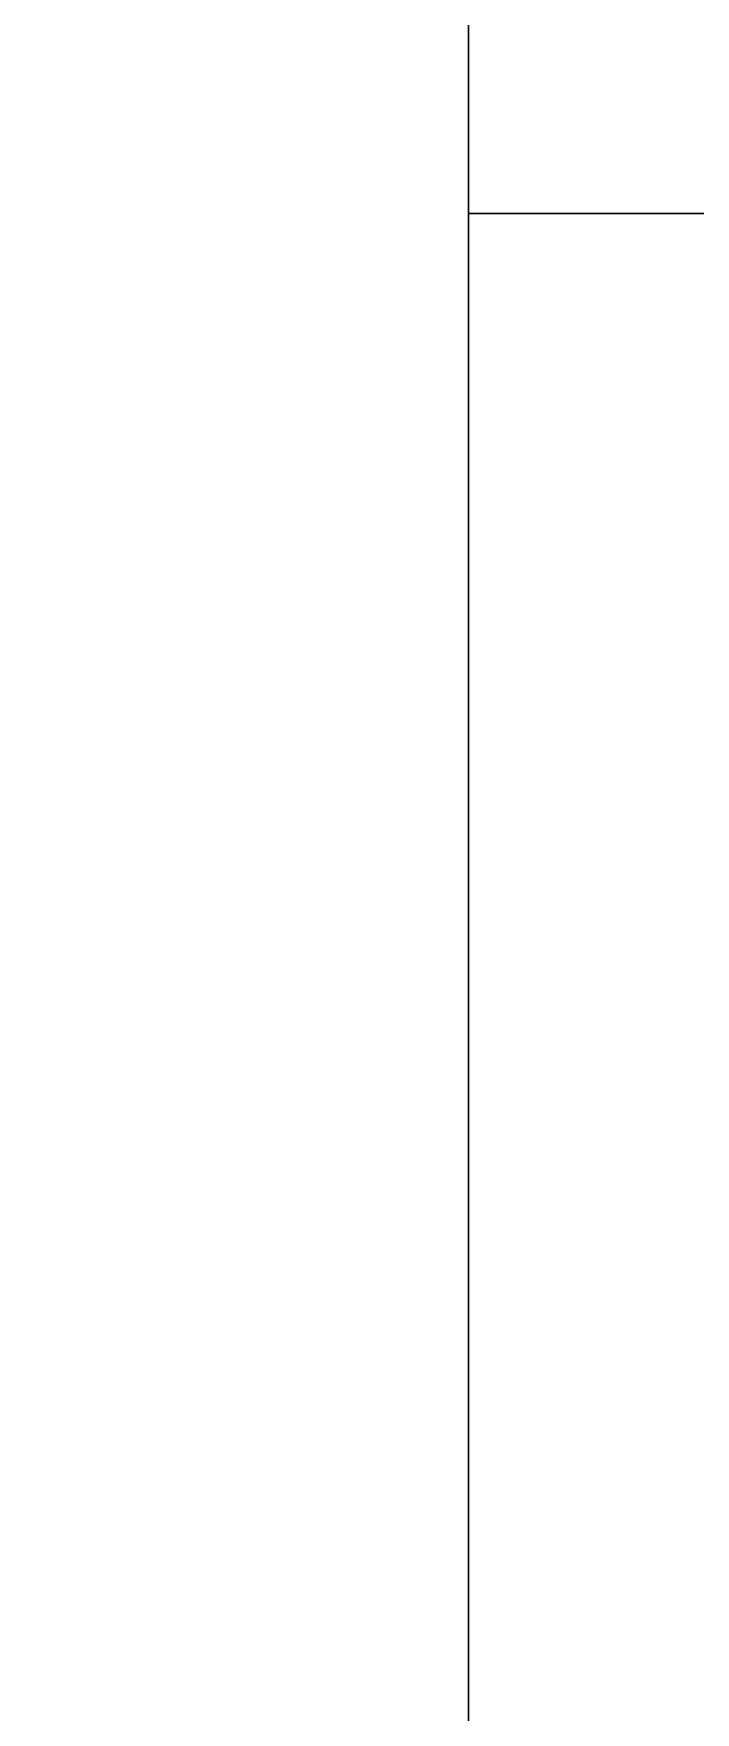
# Model space of a CAD drawing. Extents: x 0 to 2992, y -2739 to 0.
# Drawn here: x 1364.8 to 1391, y -369.4 to -302.9 of the extents above; entities that cross this region are included whole.
import ezdxf

# ---------------------------------------------------------------- set-up
doc = ezdxf.new("R2010")
doc.units = 0
for name, color, linetype in [('LAYER0', 7, 'CONTINUOUS'), ('LAYER358', 9, 'CONTINUOUS'), ('LAYER89', 7, 'CONTINUOUS')]:
    doc.layers.add(name, color=color, linetype=linetype)

msp = doc.modelspace()

# ---------------------------------------------------------------- linework, layer by layer
at = {"layer": 'LAYER0', "invisible_edges": 1}
for points in [[(2992.49, 0), (0, -2716.32), (0, 0), (2992.49, 0)], [(2992.49, -2716.32, 5), (0, 0, 5), (0, -2716.32, 5), (2992.49, -2716.32, 5)], [(0, 0, 5), (2992.49, -2716.32, 5), (2992.49, 0, 5), (0, 0, 5)], [(0, -2716.32), (2992.49, 0), (2992.49, -2716.32), (0, -2716.32)]]:
    msp.add_3dface(points, dxfattribs=at)
at = {"layer": 'LAYER358', "invisible_edges": 1}
for points in [[(1382, -310, 5), (1382, -700, 2648), (1382, -310, 2648), (1382, -310, 5)], [(1382, -700, 2648), (1382, -310, 5), (1382, -700, 5), (1382, -700, 2648)], [(1400, -310, 2648), (1382, -700, 2648), (1400, -700, 2648), (1400, -310, 2648)], [(1382, -700, 2648), (1400, -310, 2648), (1382, -310, 2648), (1382, -700, 2648)], [(1382, -310, 5), (1400, -700, 5), (1382, -700, 5), (1382, -310, 5)], [(1400, -700, 5), (1382, -310, 5), (1400, -310, 5), (1400, -700, 5)], [(1400, -310, 2648), (1382, -310, 5), (1382, -310, 2648), (1400, -310, 2648)], [(1382, -310, 5), (1400, -310, 2648), (1400, -310, 5), (1382, -310, 5)]]:
    msp.add_3dface(points, dxfattribs=at)
at = {"layer": 'LAYER89', "invisible_edges": 1}
for points in [[(1364, -120, 5), (1382, -680, 5), (1364, -680, 5), (1364, -120, 5)], [(1382, -680, 5), (1364, -120, 5), (1382, -120, 5), (1382, -680, 5)], [(1382, -120, 2545), (1364, -680, 2545), (1382, -680, 2545), (1382, -120, 2545)], [(1364, -680, 2545), (1382, -120, 2545), (1364, -120, 2545), (1364, -680, 2545)], [(1382, -680, 5), (1382, -120, 2545), (1382, -680, 2545), (1382, -680, 5)], [(1382, -120, 2545), (1382, -680, 5), (1382, -120, 5), (1382, -120, 2545)]]:
    msp.add_3dface(points, dxfattribs=at)

doc.saveas('drawing.dxf')
